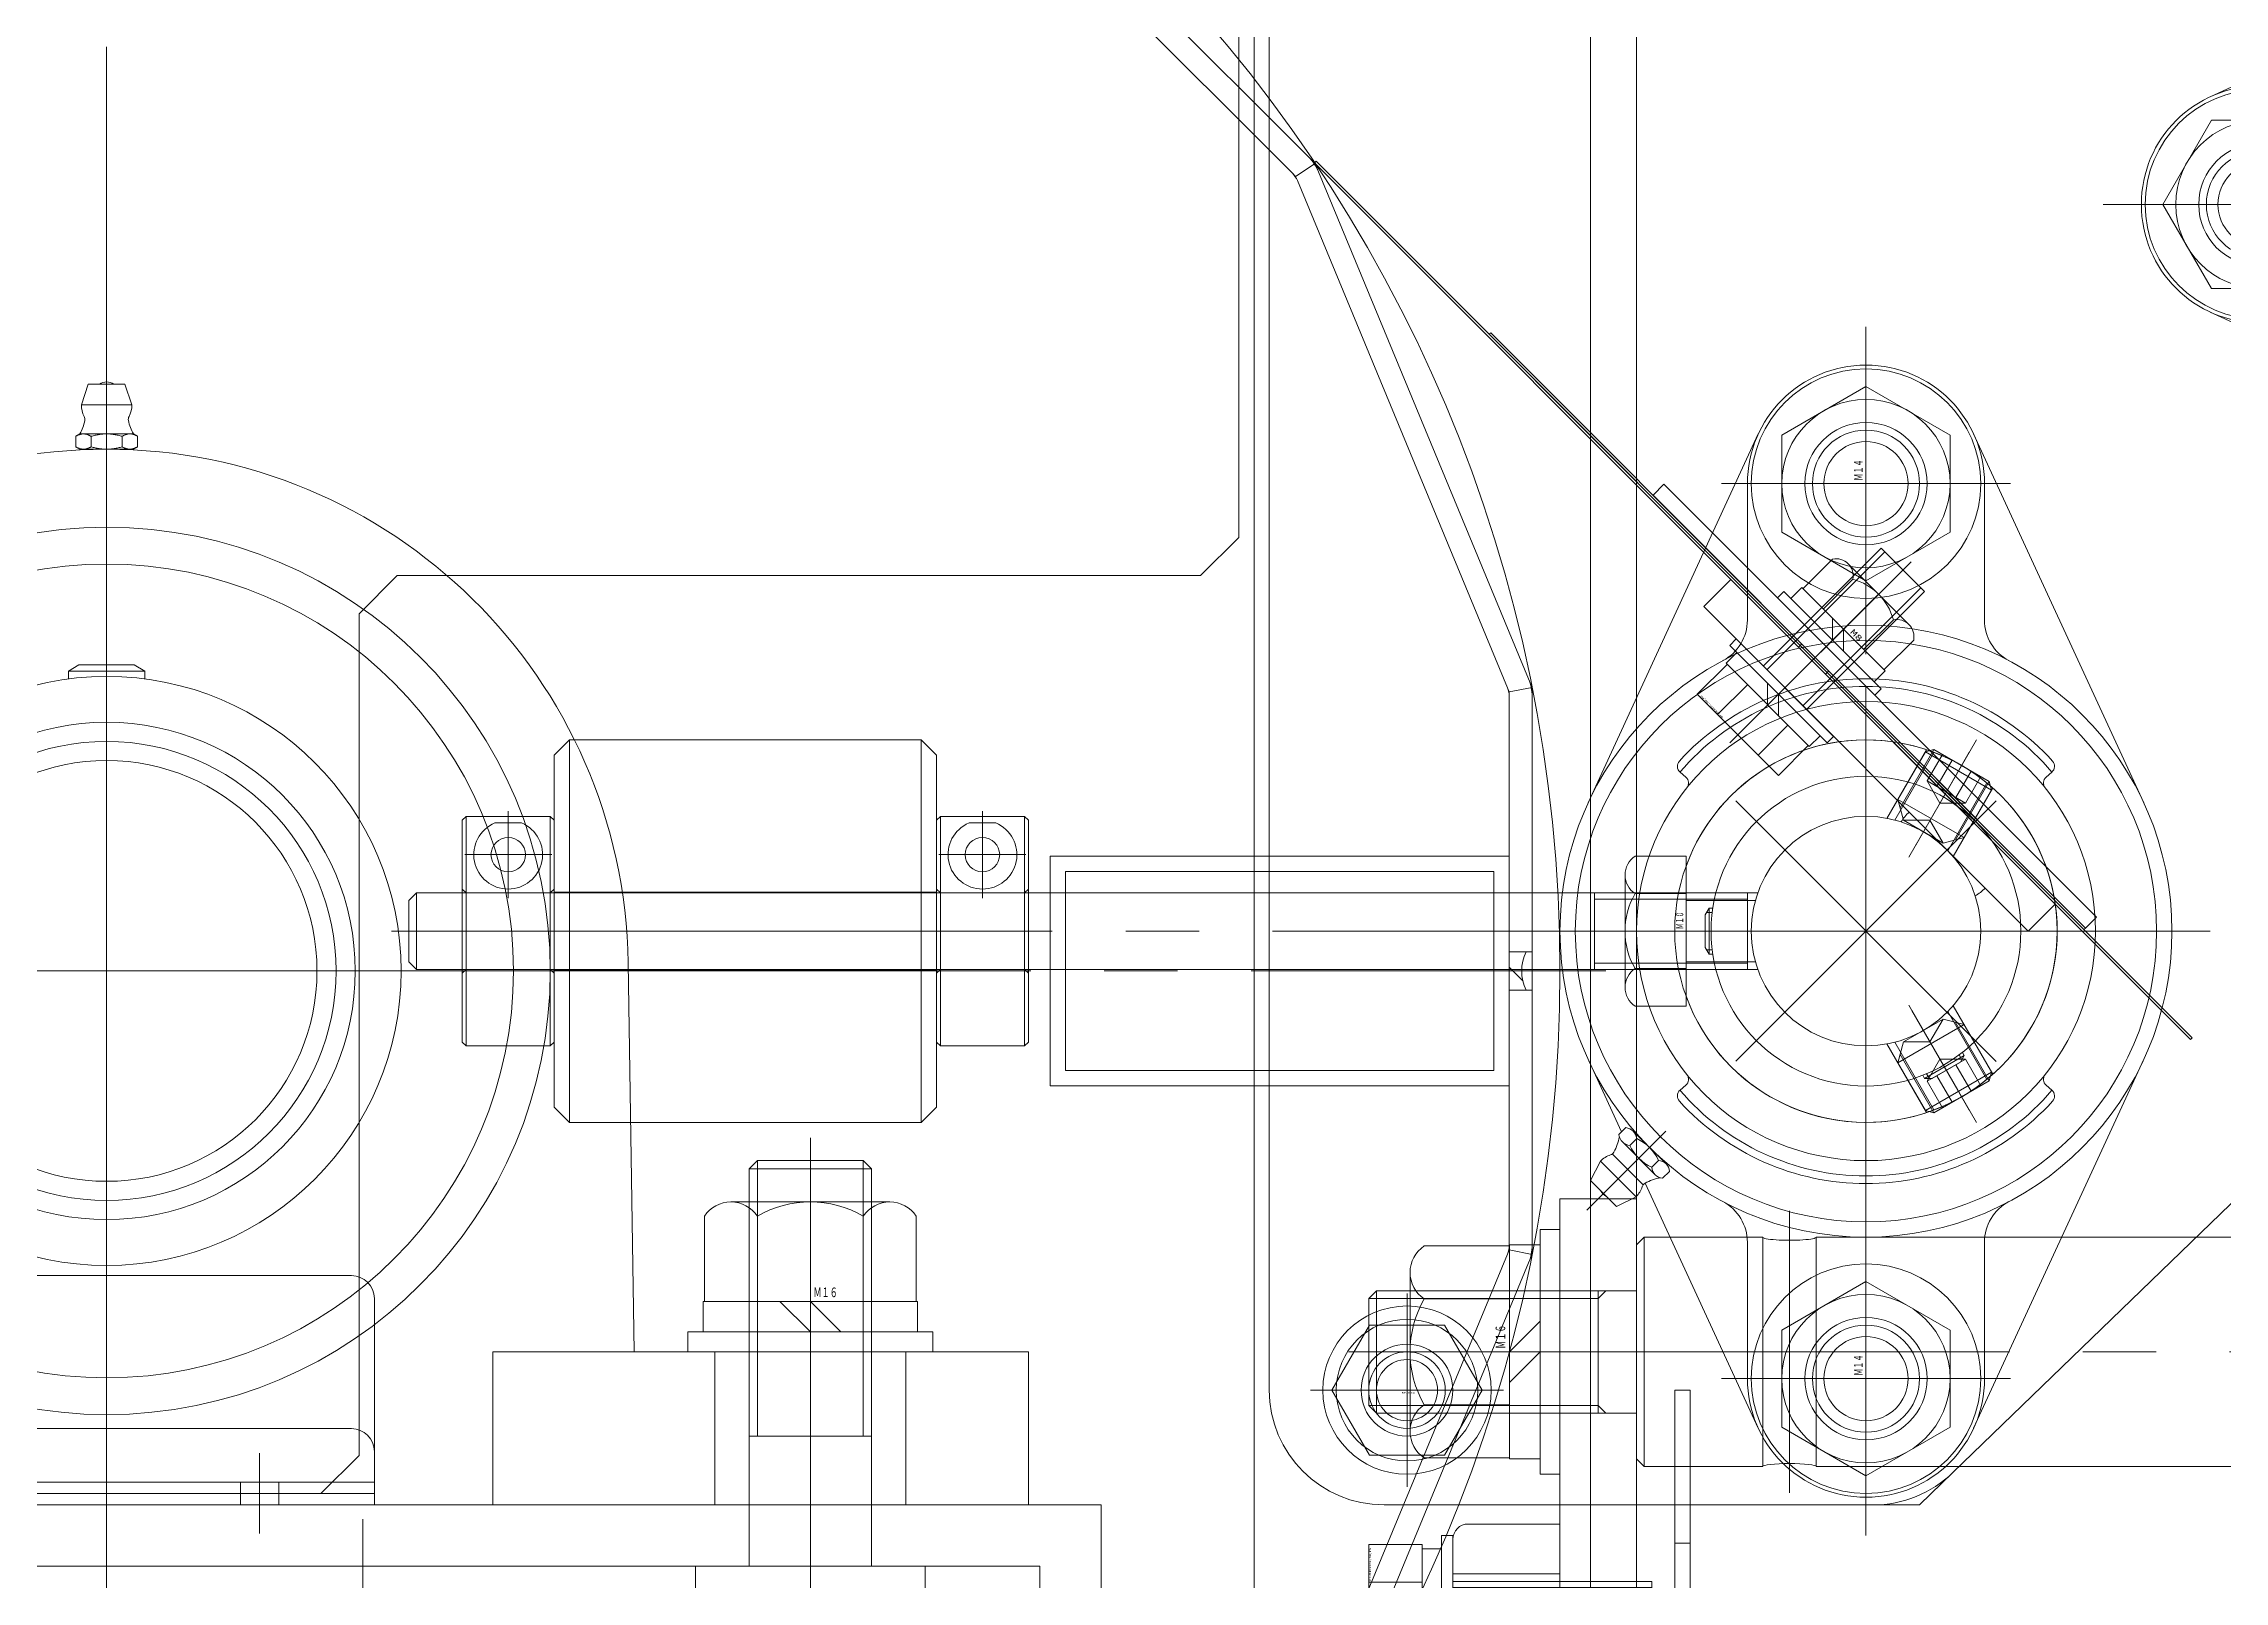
# Model space of a CAD drawing. Units: millimetres at full size. Extents: x -32787 to 32787, y -11878 to 14562.
# Drawn here: x -16496.7 to -16211.6, y 6848.2 to 7049.2 of the extents above; entities that cross this region are included whole.
import ezdxf
from ezdxf.enums import TextEntityAlignment as Align

# ---------------------------------------------------------------- set-up
doc = ezdxf.new("R2010")
doc.units = ezdxf.units.MM
doc.header["$LTSCALE"] = 9.6
doc.linetypes.add('CHAIN2', pattern=[12, 9, -1, 1, -1])
for name, color, linetype, lineweight in [('0-2_0', 2, 'Continuous', 9), ('0-3_05_CENTER', 2, 'CHAIN2', 9), ('0-4_04_HIDDEN', 7, 'Continuous', 9), ('0-5_10_DRAFT', 1, 'Continuous', 9), ('0-7_01_外形線', 134, 'Continuous', 9), ('0-8_04_中心線', 4, 'CHAIN2', 9), ('0-9_03_かくれ線', 5, 'Continuous', 9), ('0-E_08_DIM', 3, 'Continuous', 9)]:
    doc.layers.add(name, color=color, linetype=linetype, lineweight=lineweight)
doc.styles.add('ＭＳ ゴシック', font='')
doc.styles.get('ＭＳ ゴシック').set_extended_font_data('MS Gothic')

# ---------------------------------------------------------------- blocks, each defined once
blk = doc.blocks.new('M16Nza_1_1_1')
at = {"layer": '0-2_0', "color": 134}
for p, q in [((-13.85, 17.744), (-13.85, 6.6)), ((-10.387, 19.6), (10.387, 19.6)), ((-6.925, 6.6), (-6.925, 17.744)), ((6.925, 17.744), (6.925, 6.6)), ((13.85, 6.6), (13.85, 17.744)), ((-4, 6.6), (0, 2.6)), ((0, 6.6), (4, 2.6)), ((14, 6.6), (14, 2.6))]:
    blk.add_line(p, q, dxfattribs=at)
at = {"layer": '0-2_0', "color": 134, "linetype": 'CHAIN2'}
blk.add_line((0, 0), (0, 19.6), dxfattribs=at)
at = {"layer": '0-2_0', "color": 134}
blk.add_lwpolyline([(-14, 2.6), (-14, 6.6), (14, 6.6)], dxfattribs=at)
blk.add_lwpolyline([(-16, 2.6), (16, 2.6), (16, 0), (-16, 0)], close=True, dxfattribs=at)
for centre, radius, start, end in [((-10.387, 15.442), 4.158, 33.626, 146.374), ((0, 5.75), 13.85, 60, 120), ((10.387, 15.442), 4.158, 33.626, 146.374)]:
    blk.add_arc(centre, radius, start, end, dxfattribs=at)
at = {"layer": '0-5_10_DRAFT', "style": 'ＭＳ ゴシック', "width": 0.6}
blk.add_text('Ｍ１６', height=1.257, dxfattribs=at).set_placement((0.41, 6.782), align=Align.BOTTOM_LEFT)
blk = doc.blocks.new('A$C2BF61C6E_1_1')
at = {"layer": '0-2_0', "color": 134}
for p, q in [((1, 15), (0, 14)), ((1, 15), (16.5, 15)), ((1, 15), (1, -15)), ((23.5, 15), (219, 15)), ((0, 14), (0, -14)), ((-35, 7), (-34, 8)), ((-35, 7), (-5, 7)), ((-35, 7), (-35, -7)), ((-34, 8), (0, 8)), ((-34, -8), (-34, 8)), ((-5, 8), (-5, -8)), ((-5, 7), (-4, 8)), ((-35, -7), (-5, -7)), ((-35, -7), (-34, -8)), ((-34, -8), (0, -8)), ((-5, -7), (-4, -8)), ((0, -14), (1, -15)), ((1, -15), (16.5, -15)), ((23.5, -15), (219, -15))]:
    blk.add_line(p, q, dxfattribs=at)
for centre, start_param, end_param in [((20, 15), 0, 3.1415927), ((20, -15), 3.1415927, 6.2831853)]:
    blk.add_ellipse(centre, major_axis=(-3.5, 0), ratio=0.118286, start_param=start_param, end_param=end_param, dxfattribs=at)
at = {"layer": '0-3_05_CENTER'}
for p, q in [((20, 18.439), (20, -18.439)), ((-37.655, 0), (257.655, 0))]:
    blk.add_line(p, q, dxfattribs=at)
at = {"layer": '0-4_04_HIDDEN'}
for p, q in [((16.5, -15), (16.5, 15)), ((23.5, -15), (23.5, 15))]:
    blk.add_line(p, q, dxfattribs=at)
blk = doc.blocks.new('A$C5C7265D6_1_1')
at = {"layer": '0-2_0', "color": 134}
for p, q in [((-2, -101), (-2, 101)), ((0, 68), (0, 101)), ((0, -101), (0, -68)), ((-40, -103), (-4, -103)), ((-40, -103), (-40, -105)), ((-4, -105), (-40, -105)), ((-20, -103), (-20, -105))]:
    blk.add_line(p, q, dxfattribs=at)
blk.add_lwpolyline([(-4, 103), (-120, 103), (-120, 105), (-4, 105)], dxfattribs=at)
for centre, radius, start, end in [((-4, 101), 4, 0, 90), ((-4, 101), 2, 0, 90), ((-4, -101), 4, 270, 0), ((-4, -101), 2, 270, 0)]:
    blk.add_arc(centre, radius, start, end, dxfattribs=at)
at = {"layer": '0-3_05_CENTER'}
blk.add_line((40, 0), (-12, 0), dxfattribs=at)
at = {"layer": '0-4_04_HIDDEN'}
for p, q in [((-2, 68), (25, 68)), ((0, -68), (0, 68)), ((30, 63), (30, -63)), ((25, -68), (-2, -68))]:
    blk.add_line(p, q, dxfattribs=at)
for centre, start, end in [((25, 63), 0, 90), ((25, -63), 270, 0)]:
    blk.add_arc(centre, 5, start, end, dxfattribs=at)
blk = doc.blocks.new('A$C62CD31A1_1_1')
at = {"layer": '0-2_0', "color": 134}
blk.add_line((-50, 0), (-50, -10), dxfattribs=at)
blk.add_lwpolyline([(-90, -10), (115, -10), (115, 0), (-90, 0)], close=True, dxfattribs=at)
at = {"layer": '0-3_05_CENTER'}
for p, q in [((-70, 6.462), (-70, -16.352)), ((0, 6.462), (0, -16.352)), ((-35, -14.086), (-35, 4.086)), ((35, -14.086), (35, 4.086)), ((85, -14.086), (85, 4.086))]:
    blk.add_line(p, q, dxfattribs=at)
at = {"layer": '0-4_04_HIDDEN'}
for p, q in [((-40, -10), (-40, 0)), ((-39, -10), (-39, 0)), ((-31, -10), (-31, 0)), ((-30, -10), (-30, 0)), ((-22.5, 0), (-22.5, -10)), ((22.5, 0), (22.5, -10)), ((30, -10), (30, 0)), ((31, -10), (31, 0)), ((39, -10), (39, 0)), ((40, -10), (40, 0)), ((67.5, -10), (67.5, 0)), ((80, -10), (80, 0)), ((81, -10), (81, 0)), ((89, -10), (89, 0)), ((90, -10), (90, 0)), ((102.5, -10), (102.5, 0))]:
    blk.add_line(p, q, dxfattribs=at)
at = {"layer": '0-4_04_HIDDEN', "color": 9, "lineweight": 18}
blk.add_line((30, -10), (30, 0), dxfattribs=at)
at = {"layer": '0-5_10_DRAFT'}
blk.add_line((0, -10), (0, 0), dxfattribs=at)
blk = doc.blocks.new('MUCAF205Jc_1_1')
at = {"layer": '0-2_0'}
for p, q in [((-19.224, 31.978), (-23.002, 46.08)), ((-12, 47.5), (0, 47.5)), ((0, 47.5), (0, -47.5)), ((-24.518, 42.465), (-19.882, 43.707)), ((-18.314, 41.332), (-19.882, 43.707)), ((-14, 45.5), (-14, 12.519)), ((-24.689, 39.624), (-24.518, 42.465)), ((-24.689, 39.624), (-18.314, 41.332)), ((-18.345, 39.516), (-23.754, 38.066)), ((-23.445, 36.023), (-17.59, 37.592)), ((-16.518, 37.496), (-16.192, 36.279)), ((-25.518, 33.397), (-14, 36.483)), ((-24, 34.187), (-24.326, 35.404)), ((-17.072, 35.66), (-22.928, 34.091)), ((-22.374, 35.927), (-22.048, 34.71)), ((-18.47, 36.973), (-18.144, 35.756)), ((-9, 35), (-9, -35)), ((-27, 31.465), (-27, -31.108)), ((-25.111, 33.105), (-16.834, 33.565)), ((-33.8, 18), (-32.934, 18.5)), ((-33.8, 17), (-33.8, 18)), ((-27.8, 18), (-33.8, 18)), ((-33.25, 17), (-33.25, 18.318)), ((-28.666, 18.5), (-32.934, 18.5)), ((-27.8, 18), (-28.666, 18.5)), ((-28.35, 17), (-28.35, 18.318)), ((-27.8, 17), (-27.8, 18)), ((-35.8, 17), (-35.8, -17)), ((-35.8, 17), (-27, 17)), ((-14, -45.5), (-14, -12.519)), ((-35.8, -17), (-27, -17)), ((-25.111, -33.105), (-16.834, -33.565)), ((-12, -47.5), (0, -47.5))]:
    blk.add_line(p, q, dxfattribs=at)
for centre, radius, start, end in [((-12, 45.5), 2, 90, 180), ((-21.815, 41.649), 1.587, 84.55499, 125.44501), ((-21.501, 40.478), 3.3, 347.94674, 15), ((-21.501, 40.478), 3.3, 195, 222.05326), ((-29.745, 37.751), 6, 339.31982, 359.78433), ((-24.545, 37.732), 0.8, 359.78433, 42.05326), ((-17.185, 36.082), 1.563, 64.73979, 145.26021), ((-17.492, 39.622), 0.8, 167.94674, 210.21567), ((-12.998, 42.239), 6, 210.21567, 230.68018), ((-23.041, 34.513), 1.563, 64.73979, 145.26021), ((-23.332, 35.601), 1.563, 244.73979, 325.26021), ((-19.043, 31.304), 5.698, 84.22909, 125.77091), ((-21.475, 40.38), 5.698, 264.22909, 305.77091), ((-17.477, 37.17), 1.563, 244.73979, 325.26021), ((-17, 36.56), 3, 273.17983, 0), ((-25, 31.465), 2, 105, 180), ((-25, 31.108), 2, 93.17983, 180), ((-25, -31.108), 2, 180, 266.82017), ((-17, -36.56), 3, 0, 86.82017), ((-12, -45.5), 2, 180, 270)]:
    blk.add_arc(centre, radius, start, end, dxfattribs=at)
at = {"layer": '0-3_05_CENTER'}
for p, q in [((-19, 35), (5, 35)), ((-30.8, 19.733), (-30.8, 10.857)), ((-19, -35), (5, -35))]:
    blk.add_line(p, q, dxfattribs=at)
at = {"layer": '0-4_04_HIDDEN', "color": 2}
for p, q in [((-14, 41), (0, 41)), ((-14, 29), (0, 29)), ((-27, 17), (-1.7, 17)), ((-1.7, 17), (-1.7, -17)), ((-35.8, 12.5), (-1.7, 12.5)), ((-35.8, -12.5), (-1.7, -12.5)), ((-27, -17), (-1.7, -17)), ((-14, -29), (0, -29)), ((-14, -41), (0, -41))]:
    blk.add_line(p, q, dxfattribs=at)
at = {"layer": '0-5_10_DRAFT'}
for p, q in [((-16, 31), (-16, -31)), ((-24.5, 24.571), (-24.5, -24.571)), ((-7.5, 24.571), (-7.5, -24.571)), ((-35.8, 0), (0, 0))]:
    blk.add_line(p, q, dxfattribs=at)
for start, end in [(70.91788, 109.08212), (250.91788, 289.08212)]:
    blk.add_arc((-16, 0), 26, start, end, dxfattribs=at)
blk = doc.blocks.new('A$C7E374867_2_1')
at = {"layer": '0-2_0', "color": 134, "linetype": 'CHAIN2'}
blk.add_line((0, -29), (0, 14), dxfattribs=at)
at = {"layer": '0-2_0', "color": 134}
for p, q in [((-9.815, 11), (9.815, 11)), ((-9.815, 4), (-9.815, 11)), ((-4.908, 4), (-4.908, 11)), ((4.907, 4), (4.907, 11)), ((9.815, 4), (9.815, 11)), ((9.815, 4), (-9.815, 4)), ((-9.25, 4), (-9.25, 1.5)), ((0, 1.5), (-2.5, 4)), ((0, 4), (2.5, 1.5)), ((9.25, 1.5), (9.25, 4)), ((-11, 1.5), (11, 1.5)), ((-11, 1.5), (-11, 0)), ((-11, 0), (11, 0)), ((-5, -26), (-5, 0)), ((-4.188, -26), (-4.188, 0)), ((4.188, -26), (4.188, 0)), ((5, -26), (5, 0)), ((11, 0), (11, 1.5)), ((-5, -26), (5, -26))]:
    blk.add_line(p, q, dxfattribs=at)
at = {"layer": '0-5_10_DRAFT', "style": 'ＭＳ ゴシック', "width": 1.8}
blk.add_text('BT-M10x30L,SW,PW', height=0.2199, dxfattribs=at).set_placement((5.052, 10.658), align=Align.BOTTOM_LEFT)
blk = doc.blocks.new('A$C7BDE45FF_1_1')
at = {"layer": '0-2_0'}
for name, p, rotation in [('A$C5C7265D6_1_1', (-110, 25), 270), ('M16Nza_1_1_1', (-230, 70), 90), ('A$C7E374867_2_1', (-244, 35), 90)]:
    blk.add_blockref(name, p, dxfattribs=dict(at, rotation=rotation))
blk.add_blockref('A$C2BF61C6E_1_1', (-220, 70), dxfattribs=at)
at = {"layer": '0-2_0', "xscale": -1}
for name, rotation in [('A$C62CD31A1_1_1', 90), ('MUCAF205Jc_1_1', 180)]:
    blk.add_blockref(name, (-230, 0), dxfattribs=dict(at, rotation=rotation))
blk = doc.blocks.new('M10Tz_1_1_1')
at = {"layer": '0-3_05_CENTER'}
for p, q in [((0, -8.341), (0, 8.341)), ((8.341, 0), (-8.341, 0))]:
    blk.add_line(p, q, dxfattribs=at)
at = {"layer": '0-4_04_HIDDEN'}
for radius in [5, 4]:
    blk.add_circle((0, 0), radius, dxfattribs=at)
blk = doc.blocks.new('A$C5B1B55C2_1_1')
at = {"layer": '0-4_04_HIDDEN'}
blk.add_line((19, -30), (19, 610), dxfattribs=at)
blk.add_lwpolyline([(-23, -30), (25, -30), (25, 610), (-23, 610), (-25, 608), (-25, -28)], close=True, dxfattribs=at)
blk.add_blockref('M10Tz_1_1_1', (-5, 255), dxfattribs=at)
blk = doc.blocks.new('A$C65094F12_1_1_1')
at = {"layer": '0-3_05_CENTER'}
blk.add_line((4.584, 30), (-2.668, 30), dxfattribs=at)
at = {"layer": '0-4_04_HIDDEN'}
blk.add_lwpolyline([(0, 60), (2, 60), (2, -20), (0, -20)], close=True, dxfattribs=at)
blk = doc.blocks.new('A$C49C069C0_1_1_1')
at = {"layer": '0-4_04_HIDDEN'}
blk.add_lwpolyline([(0, -40), (0.3, -40), (0.3, 122), (0, 122)], close=True, dxfattribs=at)
at = {"layer": '0-5_10_DRAFT'}
for p, q in [((0, 32.5), (0.3, 32.5)), ((0.3, 30), (0, 30)), ((0, 27.5), (0.3, 27.5))]:
    blk.add_line(p, q, dxfattribs=at)
blk = doc.blocks.new('A$C50BC7FF8_1_1')
at = {"layer": '0-4_04_HIDDEN'}
blk.add_lwpolyline([(0, -20), (0.3, -20), (0.3, 90), (0, 90)], close=True, dxfattribs=at)
at = {"layer": '0-5_10_DRAFT'}
for p, q in [((0, 32.5), (0.3, 32.5)), ((0, 30), (0.3, 30)), ((0, 27.5), (0.3, 27.5))]:
    blk.add_line(p, q, dxfattribs=at)
blk = doc.blocks.new('A$C536C65C4_1_1')
at = {"layer": '0-3_05_CENTER'}
for p, q in [((24.073, 30), (10.922, 30)), ((0, -24.073), (0, 24.073)), ((24.073, 0), (-24.073, 0))]:
    blk.add_line(p, q, dxfattribs=at)
at = {"layer": '0-4_04_HIDDEN'}
blk.add_lwpolyline([(15, -15), (20, -15), (20, 45), (15, 45)], close=True, dxfattribs=at)
blk.add_circle((0, 0), 15, dxfattribs=at)
at = {"layer": '0-4_04_HIDDEN', "color": 3}
for start, end in [(90, 103.55517), (256.42792, 270)]:
    blk.add_arc((15, -0.002), 7.036, start, end, dxfattribs=at)
blk = doc.blocks.new('A$C46CB4146_1_1_1')
at = {"layer": '0-4_04_HIDDEN'}
for p, q in [((-7.506, 8.7), (7.506, 8.7)), ((-7.506, 3.2), (-7.506, 8.7)), ((-3.753, 3.2), (-3.753, 8.7)), ((3.753, 3.2), (3.753, 8.7)), ((7.506, 3.2), (7.506, 8.7)), ((-7.7, 3.2), (-7.7, 1.2)), ((7.7, 3.2), (-7.7, 3.2)), ((0, 1.2), (-2, 3.2)), ((0, 3.2), (2, 1.2)), ((7.7, 1.2), (7.7, 3.2)), ((-9, 1.2), (9, 1.2)), ((-9, 1.2), (-9, 0)), ((-9, 0), (9, 0)), ((-4, -21.8), (-4, 0)), ((-3.323, -21.8), (-3.323, 0)), ((3.323, -21.8), (3.323, 0)), ((4, -21.8), (4, 0)), ((9, 0), (9, 1.2)), ((-4, -21.8), (4, -21.8))]:
    blk.add_line(p, q, dxfattribs=at)
at = {"layer": '0-4_04_HIDDEN', "linetype": 'CHAIN2'}
blk.add_line((0, -23.3), (0, 10.2), dxfattribs=at)
at = {"layer": '0-5_10_DRAFT', "style": 'ＭＳ ゴシック', "width": 1.8}
blk.add_text('BT-M8x25L,SW,PW', height=0.2199, dxfattribs=at).set_placement((2.973, 8.358), align=Align.BOTTOM_LEFT)
blk = doc.blocks.new('M8Nza_1_1_1')
at = {"layer": '0-4_04_HIDDEN'}
for p, q in [((-7.5, 8.695), (-7.5, 3.2)), ((5.625, 9.7), (-5.625, 9.7)), ((-3.75, 3.2), (-3.75, 8.695)), ((3.75, 8.695), (3.75, 3.2)), ((7.5, 3.2), (7.5, 8.695)), ((-7.7, 3.2), (7.7, 3.2)), ((-7.7, 3.2), (-7.7, 1.2)), ((0, 1.2), (-2, 3.2)), ((0, 3.2), (2, 1.2)), ((7.7, 3.2), (7.7, 1.2))]:
    blk.add_line(p, q, dxfattribs=at)
at = {"layer": '0-4_04_HIDDEN', "linetype": 'CHAIN2'}
blk.add_line((0, 9.7), (0, 0), dxfattribs=at)
at = {"layer": '0-4_04_HIDDEN'}
blk.add_lwpolyline([(-9, 1.2), (9, 1.2), (9, 0), (-9, 0)], close=True, dxfattribs=at)
for centre, radius, start, end in [((-5.625, 7.448), 2.252, 33.626, 146.374), ((0, 2.2), 7.5, 60, 120), ((5.625, 7.448), 2.252, 33.626, 146.374)]:
    blk.add_arc(centre, radius, start, end, dxfattribs=at)
at = {"layer": '0-5_10_DRAFT', "style": 'ＭＳ ゴシック', "width": 1.75}
blk.add_text('M8', height=0.7331, dxfattribs=at).set_placement((0.868, 3.273), align=Align.BOTTOM_LEFT)
blk = doc.blocks.new('A$C76E05162_1_1')
at = {"layer": '0-4_04_HIDDEN'}
for name, p in [('A$C49C069C0_1_1_1', (20, 0)), ('A$C50BC7FF8_1_1', (20.3, 0)), ('A$C65094F12_1_1_1', (20.6, 0)), ('A$C536C65C4_1_1', (0, 0))]:
    blk.add_blockref(name, p, dxfattribs=at)
for name, p, rotation in [('A$C46CB4146_1_1_1', (15, 30), 90), ('M8Nza_1_1_1', (22.6, 30), 270)]:
    blk.add_blockref(name, p, dxfattribs=dict(at, rotation=rotation))
blk = doc.blocks.new('A$C186E791B_1_1_1')
at = {"layer": '0-3_05_CENTER'}
for p, q in [((24.073, 30), (10.922, 30)), ((0, -24.073), (0, 24.073)), ((24.073, 0), (-24.073, 0))]:
    blk.add_line(p, q, dxfattribs=at)
at = {"layer": '0-4_04_HIDDEN'}
blk.add_lwpolyline([(15, -15), (20, -15), (20, 45), (15, 45)], close=True, dxfattribs=at)
blk.add_circle((0, 0), 15, dxfattribs=at)
at = {"layer": '0-4_04_HIDDEN', "color": 3}
for start, end in [(90, 103.55517), (256.42792, 270)]:
    blk.add_arc((15, -0.002), 7.036, start, end, dxfattribs=at)
blk = doc.blocks.new('A$C3A127D00_1_1_1')
at = {"layer": '0-3_05_CENTER'}
for p, q in [((9.77, 37.5), (-4.881, 37.5)), ((9.77, 22.5), (-4.881, 22.5))]:
    blk.add_line(p, q, dxfattribs=at)
at = {"layer": '0-4_04_HIDDEN'}
blk.add_lwpolyline([(0, -25), (5, -25), (5, 95), (0, 90)], close=True, dxfattribs=at)
at = {"layer": '0-5_10_DRAFT'}
blk.add_line((5, 30), (-0.001, 30), dxfattribs=at)
blk = doc.blocks.new('A$C45A45A3F_1_1')
at = {"layer": '0-4_04_HIDDEN'}
for name, p, rotation in [('A$C3A127D00_1_1_1', (6.209, 19.012), 71.91268), ('A$C46CB4146_1_1_1', (-23.861, 23.573), 161.91268), ('M8Nza_1_1_1', (-20.756, 33.078), 341.91268), ('A$C186E791B_1_1_1', (0, 0), 71.91268)]:
    blk.add_blockref(name, p, dxfattribs=dict(at, rotation=rotation))
blk = doc.blocks.new('M10Nu_1_1_1')
at = {"layer": '0-2_0', "color": 134}
for p, q in [((-9.8, 0), (-9.8, 6.687)), ((-7.35, 8), (7.35, 8)), ((-4.9, 0), (-4.9, 6.687)), ((4.9, 6.687), (4.9, 0)), ((9.8, 6.687), (9.8, 0)), ((-9.8, 0), (9.8, 0))]:
    blk.add_line(p, q, dxfattribs=at)
at = {"layer": '0-2_0', "color": 134, "linetype": 'CHAIN2'}
blk.add_line((0, 8), (0, 0), dxfattribs=at)
at = {"layer": '0-2_0', "color": 134}
for centre, radius, start, end in [((-7.35, 5.058), 2.942, 33.626, 146.374), ((0, -1.8), 9.8, 60, 120), ((7.35, 5.058), 2.942, 33.626, 146.374)]:
    blk.add_arc(centre, radius, start, end, dxfattribs=at)
at = {"layer": '0-5_10_DRAFT', "style": 'ＭＳ ゴシック', "width": 0.6}
blk.add_text('Ｍ１０', height=0.9164, dxfattribs=at).set_placement((0.256, 0.117), align=Align.BOTTOM_LEFT)
blk = doc.blocks.new('A$C20721D5E_1_1_1')
at = {"layer": '0-2_0', "color": 134}
for p, q in [((-174, 5), (-174, -5)), ((-20, -5), (-20, 5)), ((0, 4.188), (-20, 4.188)), ((0, -4.188), (-20, -4.188))]:
    blk.add_line(p, q, dxfattribs=at)
blk.add_lwpolyline([(0, -5), (-174, -5), (-175, -4), (-175, 4), (-174, 5), (0, 5)], close=True, dxfattribs=at)
at = {"layer": '0-3_05_CENTER'}
blk.add_line((-177.274, 0), (2.616, 0), dxfattribs=at)
blk = doc.blocks.new('A$C61520A35_1_1_1')
at = {"layer": '0-2_0', "color": 134}
blk.add_line((-23.5, 8.529), (-23.5, -8.529), dxfattribs=at)
blk.add_circle((0, 0), 15, dxfattribs=at)
blk.add_arc((0, 0), 25, 199.94844, 160.05156, dxfattribs=at)
at = {"layer": '0-3_05_CENTER'}
for p, q in [((0, 29.392), (0, -29.392)), ((5.593, 9.687), (14.437, 25.006)), ((-29.392, 0), (29.392, 0)), ((5.593, -9.687), (14.437, -25.006))]:
    blk.add_line(p, q, dxfattribs=at)
at = {"layer": '0-4_04_HIDDEN'}
for p, q in [((7.917, 23.713), (2.741, 14.747)), ((8.875, 23.372), (3.764, 14.52)), ((15.803, 19.372), (10.693, 10.52)), ((16.578, 18.713), (11.401, 9.747)), ((-23.5, 5), (-14.142, 5)), ((-23.5, 4), (-14.457, 4)), ((-23.5, -4), (-14.457, -4)), ((-23.5, -5), (-14.142, -5)), ((15.803, -19.372), (10.693, -10.52)), ((16.578, -18.713), (11.401, -9.747)), ((7.917, -23.713), (2.741, -14.747)), ((8.875, -23.372), (3.764, -14.52))]:
    blk.add_line(p, q, dxfattribs=at)
blk = doc.blocks.new('SCS10-12a_1_1_1')
at = {"layer": '0-2_0'}
for p, q in [((0, 14.5), (0.5, 15)), ((0, 14.5), (0, -14.5)), ((0.5, 15), (0.5, -15)), ((0.5, 15), (11.5, 15)), ((11.5, 15), (11.5, -15)), ((11.5, 15), (12, 14.5)), ((12, 14.5), (12, -14.5)), ((0.5, 5), (0, 5.5)), ((0.5, 5), (11.5, 5)), ((12, 5.5), (11.5, 5)), ((0, -5.5), (0.5, -5)), ((0.5, -5), (11.5, -5)), ((11.5, -5), (12, -5.5)), ((4.241, -14.142), (7.759, -14.142)), ((0, -14.5), (0.5, -15)), ((0.5, -15), (11.5, -15)), ((12, -14.5), (11.5, -15))]:
    blk.add_line(p, q, dxfattribs=at)
at = {"layer": '0-2_0', "linetype": 'CHAIN2'}
for p, q in [((6, -4.31), (6, -15.69)), ((0.31, -10), (11.69, -10))]:
    blk.add_line(p, q, dxfattribs=at)
at = {"layer": '0-2_0'}
blk.add_circle((6, -10), 2.25, dxfattribs=at)
blk.add_arc((6, -10), 4.5, 293.00444, 246.99556, dxfattribs=at)
at = {"layer": '0-5_10_DRAFT'}
blk.add_line((0, 0), (12, 0), dxfattribs=at)
blk = doc.blocks.new('A$C21C31411_1_1_1')
at = {"layer": '0-2_0', "color": 134}
for p, q in [((-48, 25), (-48, -25)), ((-2, 25), (-2, -25))]:
    blk.add_line(p, q, dxfattribs=at)
blk.add_lwpolyline([(-48, -25), (-2, -25), (0, -23), (0, 23), (-2, 25), (-48, 25), (-50, 23), (-50, -23)], close=True, dxfattribs=at)
at = {"layer": '0-4_04_HIDDEN'}
for p, q in [((-50, 5.1), (0, 5.1)), ((-50, -5.1), (0, -5.1))]:
    blk.add_line(p, q, dxfattribs=at)
at = {"layer": '0-5_10_DRAFT'}
blk.add_line((-50, 0), (0, 0), dxfattribs=at)
blk = doc.blocks.new('MSSU10-12a_1_1_1')
at = {"layer": '0-3_05_CENTER'}
blk.add_line((2, 0), (-12, 0), dxfattribs=at)
at = {"layer": '0-4_04_HIDDEN', "color": 2}
for p, q in [((-10, 4.188), (-9.188, 5)), ((-10, 4.188), (-1.188, 4.188)), ((-6, 2.887), (-10, 2.887)), ((-9.188, 5), (-2, 5)), ((-9.188, 5), (-9.188, -5)), ((-6, 2.887), (-6, -2.887)), ((-4.333, 0), (-6, 2.887)), ((-2, 5), (-2, -5)), ((0, 3), (-1.732, 0)), ((-10, 1.443), (-6, 1.443)), ((-4.333, 0), (-6, -2.887)), ((0, -3), (-1.732, 0)), ((-10, -1.443), (-6, -1.443)), ((-10, -2.887), (-6, -2.887)), ((-10, -4.188), (-9.188, -5)), ((-9.188, -5), (-2, -5)), ((0, -3), (-2, -5))]:
    blk.add_line(p, q, dxfattribs=at)
for points in [[(-10, 4.188), (-10, -4.188), (-1.188, -4.188)], [(0, -3), (0, 3), (-2, 5)]]:
    blk.add_lwpolyline(points, dxfattribs=at)
blk = doc.blocks.new('A$C5CDF3BFA_1_1_1')
at = {"layer": '0-2_0'}
for name, p in [('A$C61520A35_1_1_1', (0, 0)), ('A$C21C31411_1_1_1', (-121.5, 0)), ('A$C20721D5E_1_1_1', (-15.5, 0))]:
    blk.add_blockref(name, p, dxfattribs=at)
for name, p, rotation in [('SCS10-12a_1_1_1', (-171.5, 0), 180), ('M10Nu_1_1_1', (-23.5, 0), 90)]:
    blk.add_blockref(name, p, dxfattribs=dict(at, rotation=rotation))
at = {"layer": '0-2_0', "xscale": -1, "rotation": 180}
blk.add_blockref('SCS10-12a_1_1_1', (-121.5, 0), dxfattribs=at)
at = {"layer": '0-4_04_HIDDEN', "rotation": 240}
blk.add_blockref('MSSU10-12a_1_1_1', (7.5, 12.99), dxfattribs=at)
at = {"layer": '0-4_04_HIDDEN', "xscale": -1, "rotation": 300}
blk.add_blockref('MSSU10-12a_1_1_1', (7.5, -12.99), dxfattribs=at)
blk = doc.blocks.new('A$C491655AE_1_1_1')
at = {"layer": '0-2_0', "color": 134, "linetype": 'CHAIN2'}
for p, q in [((0, -12.636), (0, 12.636)), ((-12.636, 0), (12.636, 0))]:
    blk.add_line(p, q, dxfattribs=at)
at = {"layer": '0-2_0', "color": 134}
blk.add_lwpolyline([(4.908, -8.5), (-4.908, -8.5), (-9.815, 0), (-4.908, 8.5), (4.908, 8.5), (9.815, 0)], close=True, dxfattribs=at)
for radius in [11, 9.25]:
    blk.add_circle((0, 0), radius, dxfattribs=at)
at = {"layer": '0-5_10_DRAFT', "style": 'ＭＳ ゴシック', "width": 1.9}
blk.add_text('BT-M10', height=0.2199, dxfattribs=at).set_placement((-0.704, -0.537), align=Align.BOTTOM_LEFT)
blk = doc.blocks.new('A$C782964B4_1_1')
at = {"layer": '0-2_0', "color": 134}
for p, q in [((-18, -270), (-18, 0)), ((217.638, -139.221), (71.362, -280.779)), ((60.93, -285), (-3, -285))]:
    blk.add_line(p, q, dxfattribs=at)
for centre, radius in [((111.5, -115), 8), ((60, -151.5), 8), ((60, -210), 25), ((60, -268.5), 8), ((0, -270), 6)]:
    blk.add_circle(centre, radius, dxfattribs=at)
for centre, start, end in [((-3, -270), 180, 270), ((60.93, -270), 270, 314.06081)]:
    blk.add_arc(centre, 15, start, end, dxfattribs=at)
at = {"layer": '0-3_05_CENTER'}
for p, q in [((123.841, -115), (99.159, -115)), ((60, -163.841), (60, -139.159)), ((47.659, -151.5), (72.341, -151.5)), ((60, -242.045), (60, -177.955)), ((92.045, -210), (27.955, -210)), ((60, -280.841), (60, -256.159)), ((0, -280.902), (0, -259.098)), ((10.902, -270), (-10.902, -270)), ((47.659, -268.5), (72.341, -268.5))]:
    blk.add_line(p, q, dxfattribs=at)
at = {"layer": '0-5_10_DRAFT'}
blk.add_lwpolyline([(71.362, -280.779), (67, -285), (60.93, -285)], dxfattribs=at)
blk = doc.blocks.new('M14Nv_1_1_1')
at = {"layer": '0-2_0', "color": 134, "linetype": 'CHAIN2'}
for p, q in [((0, -18.89), (0, 18.89)), ((18.89, 0), (-18.89, 0))]:
    blk.add_line(p, q, dxfattribs=at)
at = {"layer": '0-2_0', "color": 134}
for p, q in [((-6.35, 10.999), (-12.7, 0)), ((6.35, 10.999), (-6.35, 10.999)), ((12.7, 0), (6.35, 10.999)), ((-12.7, 0), (-6.35, -10.999)), ((6.35, -10.999), (12.7, 0)), ((-6.35, -10.999), (6.35, -10.999))]:
    blk.add_line(p, q, dxfattribs=at)
for radius in [15, 10.999, 7, 5.5]:
    blk.add_circle((0, 0), radius, dxfattribs=at)
at = {"layer": '0-5_10_DRAFT', "style": 'ＭＳ ゴシック', "width": 0.6}
blk.add_text('Ｍ１４', height=1.1, dxfattribs=at).set_placement((0.387, 0.104), align=Align.BOTTOM_LEFT)
blk = doc.blocks.new('MUCAFL206a_1_1')
at = {"layer": '0-2_0', "linetype": 'CHAIN2'}
for p, q in [((0, -45), (0, 45)), ((-26.163, 26.163), (-36.487, 36.487)), ((-58.5, -13), (-58.5, 13)), ((58.5, -13), (58.5, 13)), ((-79, 0), (79, 0)), ((-20.785, -12), (-10.392, -6))]:
    blk.add_line(p, q, dxfattribs=at)
at = {"layer": '0-2_0'}
for p, q in [((-35.992, 32.598), (-32.598, 35.992)), ((-34.719, 30.052), (-30.052, 34.719)), ((-30.052, 34.719), (-32.598, 35.992)), ((-26.234, 31.95), (-16.752, 36.323)), ((64.991, 14.075), (16.752, 36.323)), ((-34.719, 30.052), (-35.992, 32.598)), ((-29.171, 33.13), (-33.13, 29.171)), ((-31.842, 27.555), (-27.555, 31.842)), ((-26.579, 32.294), (-25.688, 31.404)), ((-64.991, 14.075), (-32.94, 28.857)), ((-26.141, 30.428), (-30.428, 26.141)), ((-28.008, 30.865), (-27.117, 29.975)), ((-31.404, 25.688), (-32.294, 26.579)), ((-30.865, 28.008), (-29.975, 27.117)), ((-20.14, 23.546), (-20.79, 24.306)), ((20.14, 23.546), (20.79, 24.306)), ((-3, 20.027), (-3, 20.5)), ((-2.45, 20.101), (-2.45, 20.818)), ((2.134, 21), (-2.134, 21)), ((3, 20.5), (2.134, 21)), ((2.45, 20.101), (2.45, 20.818)), ((3, 20.027), (3, 20.5)), ((-58.5, 15.5), (-40.666, 15.5)), ((58.5, 15.5), (40.666, 15.5)), ((-18.843, -7.415), (-19.254, -7.652)), ((-19.254, -7.652), (-19.254, -8.652)), ((-19.254, -7.652), (-16.254, -12.848)), ((-18.633, -7.929), (-19.254, -8.287)), ((-19.254, -8.652), (-17.12, -12.348)), ((-64.991, -14.075), (-16.752, -36.323)), ((-16.254, -12.848), (-17.12, -12.348)), ((-16.183, -12.172), (-16.804, -12.531)), ((-15.843, -12.611), (-16.254, -12.848)), ((64.991, -14.075), (16.752, -36.323)), ((-58.5, -15.5), (-40.666, -15.5)), ((58.5, -15.5), (40.666, -15.5)), ((-20.14, -23.546), (-20.79, -24.306)), ((20.14, -23.546), (20.79, -24.306))]:
    blk.add_line(p, q, dxfattribs=at)
blk.add_lwpolyline([(3, 20.5), (-3, 20.5), (-2.134, 21)], dxfattribs=at)
for centre, radius in [((0, 0), 40), ((0, 0), 38), ((0, 0), 30), ((0, 0), 20.25), ((0, 0), 15), ((-58.5, 0), 8), ((58.5, 0), 8)]:
    blk.add_circle(centre, radius, dxfattribs=at)
for centre, radius, start, end in [((-33.243, 33.243), 1.587, 114.55499, 155.44501), ((-32.385, 32.385), 3.3, 17.94674, 45), ((-28.485, 33.649), 0.8, 197.94674, 240.21567), ((-25.902, 38.162), 6, 240.21567, 260.68018), ((-26.45, 30.736), 1.563, 94.73979, 175.26021), ((-27.246, 31.533), 1.563, 274.73979, 355.26021), ((-32.385, 32.385), 3.3, 225, 252.05326), ((-33.649, 28.485), 0.8, 29.78433, 72.05326), ((-38.162, 25.902), 6, 9.31982, 29.78433), ((-25.669, 25.669), 5.698, 114.22909, 155.77091), ((-32.313, 32.313), 5.698, 294.22909, 335.77091), ((-30.736, 26.45), 1.563, 94.73979, 175.26021), ((-31.533, 27.246), 1.563, 274.73979, 355.26021), ((0, 0), 33, 132.33239, 227.66761), ((0, 0), 32, 130.5416, 229.4584), ((-21.55, 23.656), 1, 40.5416, 132.33239), ((-19.38, 24.196), 1, 220.5416, 308.69303), ((19.38, 24.196), 1, 231.30697, 319.4584), ((21.55, 23.656), 1, 47.66761, 139.4584), ((0, 0), 32, 310.5416, 49.4584), ((0, 0), 33, 312.33239, 47.66761), ((-40.666, 21.5), 6, 270, 332.13491), ((40.666, 21.5), 6, 207.86509, 270), ((-58.5, 0), 15.5, 90, 270), ((58.5, 0), 15.5, 270, 90), ((-40.666, -21.5), 6, 27.86509, 90), ((40.666, -21.5), 6, 90, 152.13491), ((-21.55, -23.656), 1, 227.66761, 319.4584), ((-19.38, -24.196), 1, 51.30697, 139.4584), ((19.38, -24.196), 1, 40.5416, 128.69303), ((21.55, -23.656), 1, 220.5416, 312.33239)]:
    blk.add_arc(centre, radius, start, end, dxfattribs=at)
blk = doc.blocks.new('A$C7C3641D0_1')
at = {"layer": '0-2_0'}
for name, p in [('A$C782964B4_1_1', (0, 0)), ('MUCAFL206a_1_1', (170, -115)), ('M14Nv_1_1_1', (111.5, -115)), ('A$C5CDF3BFA_1_1_1', (60, -210)), ('A$C491655AE_1_1_1', (0, -270))]:
    blk.add_blockref(name, p, dxfattribs=at)
at = {"layer": '0-2_0', "rotation": 90}
for name, p in [('MUCAFL206a_1_1', (60, -210)), ('M14Nv_1_1_1', (60, -151.5)), ('M14Nv_1_1_1', (60, -268.5))]:
    blk.add_blockref(name, p, dxfattribs=at)
at = {"layer": '0-4_04_HIDDEN'}
for name, p, rotation in [('A$C45A45A3F_1_1', (170, -115), 0.12318), ('A$C76E05162_1_1', (60, -210), 44.97296)]:
    blk.add_blockref(name, p, dxfattribs=dict(at, rotation=rotation))
blk = doc.blocks.new('A$C76B80905_1_1')
at = {"layer": '0-2_0', "color": 134}
blk.add_line((0, 175), (0, 290), dxfattribs=at)
at = {"layer": '0-2_0'}
blk.add_blockref('A$C7C3641D0_1', (-30, 555), dxfattribs=at)
at = {"layer": '0-4_04_HIDDEN'}
blk.add_blockref('A$C5B1B55C2_1_1', (-25, 30), dxfattribs=at)
blk = doc.blocks.new('A$C630344D5_1_1_1')
at = {"layer": '0-5_10_DRAFT'}
for p, q in [((0, -5.43), (0, 5.43)), ((5.43, 0), (-5.43, 0))]:
    blk.add_line(p, q, dxfattribs=at)
at = {"layer": '0-9_03_かくれ線'}
blk.add_arc((0, 0), 190, 81.40992, 271.90704, dxfattribs=at)
blk = doc.blocks.new('A$C5136444F_1_1_1')
at = {"layer": '0-2_0', "color": 134, "linetype": 'CHAIN2'}
blk.add_line((0, 20.915), (0, -56), dxfattribs=at)
at = {"layer": '0-2_0', "color": 134}
for p, q in [((-13.85, 15.144), (-13.85, 7)), ((-10.387, 17), (10.387, 17)), ((-6.925, 7), (-6.925, 15.144)), ((6.925, 15.144), (6.925, 7)), ((13.85, 7), (13.85, 15.144)), ((-14, 3), (-14, 7)), ((-14, 7), (14, 7)), ((0.728, 3), (-0.728, 7)), ((14, 7), (14, 3)), ((-15, 0), (-15, 3)), ((-15, 3), (15, 3)), ((15, 3), (15, 0)), ((-15, 0), (15, 0)), ((-8, 0), (-8, -51.918)), ((8, 0), (8, -51.918)), ((8, -17), (-8, -17)), ((-6.917, -17), (-6.917, -53)), ((6.918, -17), (6.918, -53))]:
    blk.add_line(p, q, dxfattribs=at)
for points in [[(8, -51.918), (-8, -51.918), (-6.918, -53)], [(8, -51.918), (6.918, -53), (-6.917, -53)]]:
    blk.add_lwpolyline(points, dxfattribs=at)
for centre, radius, start, end in [((-10.387, 12.842), 4.158, 33.626, 146.374), ((0, 3.15), 13.85, 60, 120), ((10.387, 12.842), 4.158, 33.626, 146.374)]:
    blk.add_arc(centre, radius, start, end, dxfattribs=at)
at = {"layer": '0-5_10_DRAFT', "style": 'ＭＳ ゴシック', "width": 1.5}
blk.add_text('M16x60', height=0.7331, dxfattribs=at).set_placement((0.41, 7.482), align=Align.BOTTOM_LEFT)
blk = doc.blocks.new('A$C478F6F38_1_1_1')
at = {"layer": '0-4_04_HIDDEN'}
for points in [[(15, 0), (-15, 0), (-15, -60), (15, -60)], [(13, -2), (-13, -2), (-13, -58), (13, -58)]]:
    blk.add_lwpolyline(points, close=True, dxfattribs=at)
blk = doc.blocks.new('A$C34463D87_1_1_1')
at = {"layer": '0-2_0', "color": 134}
for p, q in [((-106.402, 157.135), (-157.135, 106.402)), ((-104.281, 155.014), (-155.014, 104.281))]:
    blk.add_line(p, q, dxfattribs=at)
at = {"layer": '0-2_0', "color": 3}
blk.add_lwpolyline([(-185.164, -1.316), (-183.848, 0), (-183.349, 0.499)], dxfattribs=at)
at = {"layer": '0-2_0', "color": 134}
for radius in [32.5, 30, 27.5]:
    blk.add_circle((0, 0), radius, dxfattribs=at)
for radius in [6, 3]:
    blk.add_arc((-152.893, 102.16), radius, 135, 157.5, dxfattribs=at)
at = {"layer": '0-2_0', "color": 3}
blk.add_arc((-190.802, 0), 5.805, 334.49207, 25.50793, dxfattribs=at)
at = {"layer": '0-3_05_CENTER'}
for p, q in [((0, -195.993), (0, 195.993)), ((195.993, 0), (-195.993, 0))]:
    blk.add_line(p, q, dxfattribs=at)
at = {"layer": '0-4_04_HIDDEN'}
for p, q in [((-158.436, 104.456), (-185.892, 38.17)), ((-155.664, 103.308), (-183.121, 37.022)), ((-186.349, 35.874), (-186.349, -35.874)), ((-183.349, 35.874), (-183.349, -35.874)), ((-186.349, 2.5), (-183.349, 2.5)), ((-186.349, -2.5), (-183.349, -2.5)), ((-183.121, -37.022), (-155.664, -103.308)), ((-185.892, -38.17), (-158.436, -104.456))]:
    blk.add_line(p, q, dxfattribs=at)
for centre, radius, start, end in [((-180.349, 35.874), 6, 157.5, 180), ((-180.349, 35.874), 3, 157.5, 180), ((-180.349, -35.874), 6, 180, 202.5), ((-180.349, -35.874), 3, 180, 202.5)]:
    blk.add_arc(centre, radius, start, end, dxfattribs=at)
at = {"layer": '0-5_10_DRAFT'}
for p, q in [((-157.979, 105.558), (-155.436, 103.859)), ((-186.349, 37.067), (-183.349, 36.47)), ((-186.349, -37.067), (-183.349, -36.47))]:
    blk.add_line(p, q, dxfattribs=at)
for points in [[(-157.135, 106.402), (-157.979, 105.558), (-158.436, 104.456)], [(-155.664, 103.308), (-155.436, 103.859), (-155.014, 104.281)], [(-185.892, 38.17), (-186.349, 37.067), (-186.349, 35.874)], [(-183.349, 35.874), (-183.349, 36.47), (-183.121, 37.022)], [(-186.349, -35.874), (-186.349, -37.067), (-185.892, -38.17)], [(-183.121, -37.022), (-183.349, -36.47), (-183.349, -35.874)]]:
    blk.add_lwpolyline(points, dxfattribs=at)
blk.add_circle((0, 0), 190, dxfattribs=at)
at = {"layer": '0-4_04_HIDDEN', "rotation": 90}
blk.add_blockref('A$C478F6F38_1_1_1', (-183.349, 0), dxfattribs=at)
blk = doc.blocks.new('A$C3FC2760D_1_1_1')
at = {"layer": '0-2_0', "color": 134}
for points in [[(-440, 420), (90, 420), (90, 150), (-440, 150)], [(-432, 412), (82, 412), (82, 158), (-432, 158)]]:
    blk.add_lwpolyline(points, close=True, dxfattribs=at)
at = {"layer": '0-3_05_CENTER'}
for p, q in [((-402, 401.038), (-402, 430.653)), ((-402, 429.087), (-402, 402.837))]:
    blk.add_line(p, q, dxfattribs=at)
blk = doc.blocks.new('MUCP212a_1_1_1')
at = {"layer": '0-2_0'}
for p, q in [((-2.4, 146.5), (-3.3, 143.8)), ((-2.4, 146.5), (2.4, 146.5)), ((2.4, 146.5), (3.3, 143.8)), ((-3.3, 143.8), (3.3, 143.8)), ((-3.5, 140), (-4.041, 139.687)), ((-3.031, 140), (-3.5, 140)), ((0, 140), (-3.031, 140)), ((3.031, 140), (0, 140)), ((3.5, 140), (3.031, 140)), ((3.5, 140), (4.041, 139.687)), ((-4.041, 138.313), (-4.041, 139.687)), ((-3.5, 138), (-4.041, 138.313)), ((-3.175, 138), (-3.175, 137.926)), ((-2.021, 139.687), (-2.021, 138.313)), ((2.021, 139.687), (2.021, 138.313)), ((3.175, 138), (3.175, 137.926)), ((3.5, 138), (4.041, 138.313)), ((4.041, 139.687), (4.041, 138.313)), ((-3.614, 109.8), (-5, 109)), ((5, 109), (-5, 109)), ((-5, 107.974), (-5, 109)), ((3.614, 109.8), (-3.614, 109.8)), ((3.614, 109.8), (5, 109)), ((5, 107.974), (5, 109)), ((-68.192, 70.863), (-68.984, 20)), ((68.984, 20), (68.192, 70.863)), ((-35.56, 55.043), (-36.448, 54.53)), ((-36.448, 54.53), (-31.448, 45.87)), ((-36.448, 52.93), (-36.448, 54.53)), ((-36.448, 52.93), (-32.834, 46.67)), ((-32.834, 46.67), (-31.448, 45.87)), ((-30.56, 46.383), (-31.448, 45.87)), ((-120.5, 0), (-120.5, 20)), ((-50.5, 20), (-120.5, 20)), ((-50.5, 0), (-50.5, 20)), ((50.5, 20), (120.5, 20)), ((50.5, 0), (50.5, 20)), ((120.5, 0), (120.5, 20)), ((-120.5, 0), (120.5, 0))]:
    blk.add_line(p, q, dxfattribs=at)
for points in [[(-2.906, 139.995), (-2.969, 139.999), (-3.031, 140), (-3.094, 139.999), (-3.156, 139.995), (-3.218, 139.989), (-3.279, 139.98), (-3.341, 139.969), (-3.402, 139.955), (-3.464, 139.939), (-3.526, 139.921), (-3.588, 139.9), (-3.651, 139.877), (-3.714, 139.852), (-3.778, 139.824), (-3.842, 139.793), (-3.908, 139.761), (-3.974, 139.725), (-4.041, 139.687)], [(1.114, 139.9), (0.989, 139.921), (0.866, 139.939), (0.742, 139.955), (0.619, 139.969), (0.496, 139.98), (0.373, 139.989), (0.249, 139.995), (0.125, 139.999), (0, 140), (-0.125, 139.999), (-0.249, 139.995), (-0.373, 139.989), (-0.496, 139.98), (-0.619, 139.969), (-0.742, 139.955), (-0.866, 139.939), (-0.989, 139.921), (-1.114, 139.9), (-1.239, 139.877), (-1.365, 139.852), (-1.493, 139.824), (-1.622, 139.793), (-1.753, 139.761), (-1.886, 139.725), (-2.021, 139.687), (-2.088, 139.725), (-2.155, 139.761), (-2.22, 139.793), (-2.285, 139.824), (-2.348, 139.852), (-2.412, 139.877), (-2.474, 139.9), (-2.536, 139.921), (-2.598, 139.939), (-2.66, 139.955), (-2.721, 139.969), (-2.783, 139.98), (-2.845, 139.989), (-2.906, 139.995)], [(4.041, 139.687), (3.974, 139.725), (3.908, 139.761), (3.842, 139.793), (3.778, 139.824), (3.714, 139.852), (3.651, 139.877), (3.588, 139.9), (3.526, 139.921), (3.464, 139.939), (3.402, 139.955), (3.341, 139.969), (3.279, 139.98), (3.218, 139.989), (3.156, 139.995), (3.094, 139.999), (3.031, 140), (2.969, 139.999), (2.906, 139.995), (2.845, 139.989), (2.783, 139.98), (2.721, 139.969), (2.66, 139.955), (2.598, 139.939), (2.536, 139.921), (2.474, 139.9), (2.412, 139.877), (2.348, 139.852), (2.285, 139.824), (2.22, 139.793), (2.155, 139.761), (2.088, 139.725), (2.021, 139.687), (1.886, 139.725), (1.753, 139.761), (1.622, 139.793), (1.493, 139.824), (1.365, 139.852), (1.239, 139.877), (1.114, 139.9)], [(-4.041, 138.313), (-3.974, 138.275), (-3.908, 138.239), (-3.842, 138.207), (-3.778, 138.176), (-3.714, 138.148), (-3.651, 138.123), (-3.588, 138.1), (-3.526, 138.079), (-3.464, 138.061), (-3.402, 138.045), (-3.341, 138.031), (-3.279, 138.02), (-3.218, 138.011), (-3.156, 138.005), (-3.094, 138.001), (-3.031, 138)], [(-3.5, 138), (-3.031, 138), (0, 138), (3.031, 138), (3.5, 138)], [(-3.031, 138), (-2.969, 138.001), (-2.906, 138.005), (-2.845, 138.011), (-2.783, 138.02), (-2.721, 138.031), (-2.66, 138.045), (-2.598, 138.061), (-2.536, 138.079), (-2.474, 138.1), (-2.412, 138.123), (-2.348, 138.148), (-2.285, 138.176), (-2.22, 138.207), (-2.155, 138.239), (-2.088, 138.275), (-2.021, 138.313)], [(-2.021, 138.313), (-1.886, 138.275), (-1.753, 138.239), (-1.622, 138.207), (-1.493, 138.176), (-1.365, 138.148), (-1.239, 138.123), (-1.114, 138.1), (-0.989, 138.079), (-0.866, 138.061), (-0.742, 138.045), (-0.619, 138.031), (-0.496, 138.02), (-0.373, 138.011), (-0.249, 138.005), (-0.125, 138.001), (0, 138)], [(0, 138), (0.125, 138.001), (0.249, 138.005), (0.373, 138.011), (0.496, 138.02), (0.619, 138.031), (0.742, 138.045), (0.866, 138.061), (0.989, 138.079), (1.114, 138.1), (1.239, 138.123), (1.365, 138.148), (1.493, 138.176), (1.622, 138.207), (1.753, 138.239), (1.886, 138.275), (2.021, 138.313)], [(2.021, 138.313), (2.088, 138.275), (2.155, 138.239), (2.22, 138.207), (2.285, 138.176), (2.348, 138.148), (2.412, 138.123), (2.474, 138.1), (2.536, 138.079), (2.598, 138.061), (2.66, 138.045), (2.721, 138.031), (2.783, 138.02), (2.845, 138.011), (2.906, 138.005), (2.969, 138.001), (3.031, 138)], [(3.031, 138), (3.094, 138.001), (3.156, 138.005), (3.218, 138.011), (3.279, 138.02), (3.341, 138.031), (3.402, 138.045), (3.464, 138.061), (3.526, 138.079), (3.588, 138.1), (3.651, 138.123), (3.714, 138.148), (3.778, 138.176), (3.842, 138.207), (3.908, 138.239), (3.974, 138.275), (4.041, 138.313)]]:
    blk.add_lwpolyline(points, dxfattribs=at)
for radius in [58, 53.188, 38.5, 30]:
    blk.add_circle((0, 69.8), radius, dxfattribs=at)
for centre, radius, start, end in [((0, 145.212), 1.587, 54.19606, 125.80394), ((0, 143.8), 3.3, 180, 207.48703), ((0, 143.8), 3.3, 332.51297, 0), ((-8.736, 142.931), 6, 330.76098, 348.65336), ((-3.637, 141.908), 0.8, 348.65336, 27.48703), ((3.637, 141.908), 0.8, 152.51297, 191.34664), ((8.736, 142.931), 6, 191.34664, 209.23902), ((0, 69.8), 68.2, 0.89288, 179.10712)]:
    blk.add_arc(centre, radius, start, end, dxfattribs=at)
at = {"layer": '0-3_05_CENTER'}
for p, q in [((0, 154.6), (0, 0)), ((76.312, 69.8), (-76.312, 69.8)), ((-37.239, 48.3), (-23.383, 56.3)), ((-92, 27.055), (-92, -7.444)), ((92, 27.055), (92, -7.444))]:
    blk.add_line(p, q, dxfattribs=at)
at = {"layer": '0-4_04_HIDDEN', "color": 2}
for p, q in [((-104.5, 0), (-104.5, 20)), ((-79.5, 0), (-79.5, 20)), ((79.5, 0), (79.5, 20)), ((104.5, 0), (104.5, 20))]:
    blk.add_line(p, q, dxfattribs=at)
blk = doc.blocks.new('A$C4A5C64B4_1_1')
at = {"layer": '0-2_0'}
for name, p in [('A$C34463D87_1_1_1', (-350, 339.8)), ('A$C3FC2760D_1_1_1', (-40, -150))]:
    blk.add_blockref(name, p, dxfattribs=at)
at = {"layer": '0-2_0', "xscale": -1}
for name, p in [('MUCP212a_1_1_1', (-350, 270)), ('M16Nza_1_1_1', (-442, 290))]:
    blk.add_blockref(name, p, dxfattribs=at)
at = {"layer": '0-2_0', "xscale": -1, "rotation": 180}
blk.add_blockref('A$C5136444F_1_1_1', (-442, 262), dxfattribs=at)

msp = doc.modelspace()

# ---------------------------------------------------------------- linework, layer by layer
at = {"layer": '0-5_10_DRAFT'}
msp.add_circle((-16488.461, 6927.996), 190, dxfattribs=at)
at = {"layer": '0-7_01_外形線'}
for p, q in [((-16880.461, 6868.171), (-16456.461, 6868.171)), ((-16453.461, 6865.171), (-16453.461, 6858.196)), ((-16883.461, 6858.196), (-16453.461, 6858.196))]:
    msp.add_line(p, q, dxfattribs=at)
msp.add_lwpolyline([(-16343.461, 7232.671), (-16340.461, 7229.671), (-16340.461, 6984.671), (-16345.461, 6979.671), (-16450.461, 6979.671), (-16455.461, 6974.671), (-16455.461, 6868)], dxfattribs=at)
msp.add_arc((-16456.461, 6865.171), 3, 0, 90, dxfattribs=at)
at = {"layer": '0-8_04_中心線'}
msp.add_line((-16468.461, 6864.946), (-16468.461, 6854.446), dxfattribs=at)
at = {"layer": '0-9_03_かくれ線'}
for p, q in [((-16880.461, 6888.171), (-16456.461, 6888.171)), ((-16453.461, 6885.171), (-16453.461, 6858.196)), ((-16883.461, 6861.171), (-16453.461, 6861.171)), ((-16883.461, 6859.671), (-16453.461, 6859.671)), ((-16470.961, 6861.196), (-16470.961, 6858.196)), ((-16465.961, 6861.196), (-16465.961, 6858.196))]:
    msp.add_line(p, q, dxfattribs=at)
msp.add_lwpolyline([(-16455.461, 6868), (-16455.461, 6864.671), (-16460.461, 6859.671), (-16881.461, 6859.671), (-16883.461, 6861.671)], dxfattribs=at)
msp.add_arc((-16456.461, 6885.171), 3, 0, 90, dxfattribs=at)
at = {"layer": '0-E_08_DIM'}
msp.add_line((-16454.961, 6856.321), (-16454.961, 6400.669), dxfattribs=at)

# ---------------------------------------------------------------- block references
at = {"layer": '0-2_0'}
for name, p in [('A$C76B80905_1_1', (-16288.461, 6588.196)), ('A$C7BDE45FF_1_1', (-16068.461, 6808.196))]:
    msp.add_blockref(name, p, dxfattribs=at)
at = {"layer": '0-2_0', "xscale": -1}
msp.add_blockref('A$C4A5C64B4_1_1', (-16838.461, 6588.196), dxfattribs=at)
at = {"layer": '0-9_03_かくれ線'}
msp.add_blockref('A$C630344D5_1_1_1', (-16488.461, 6927.996), dxfattribs=at)

doc.saveas('drawing.dxf')
